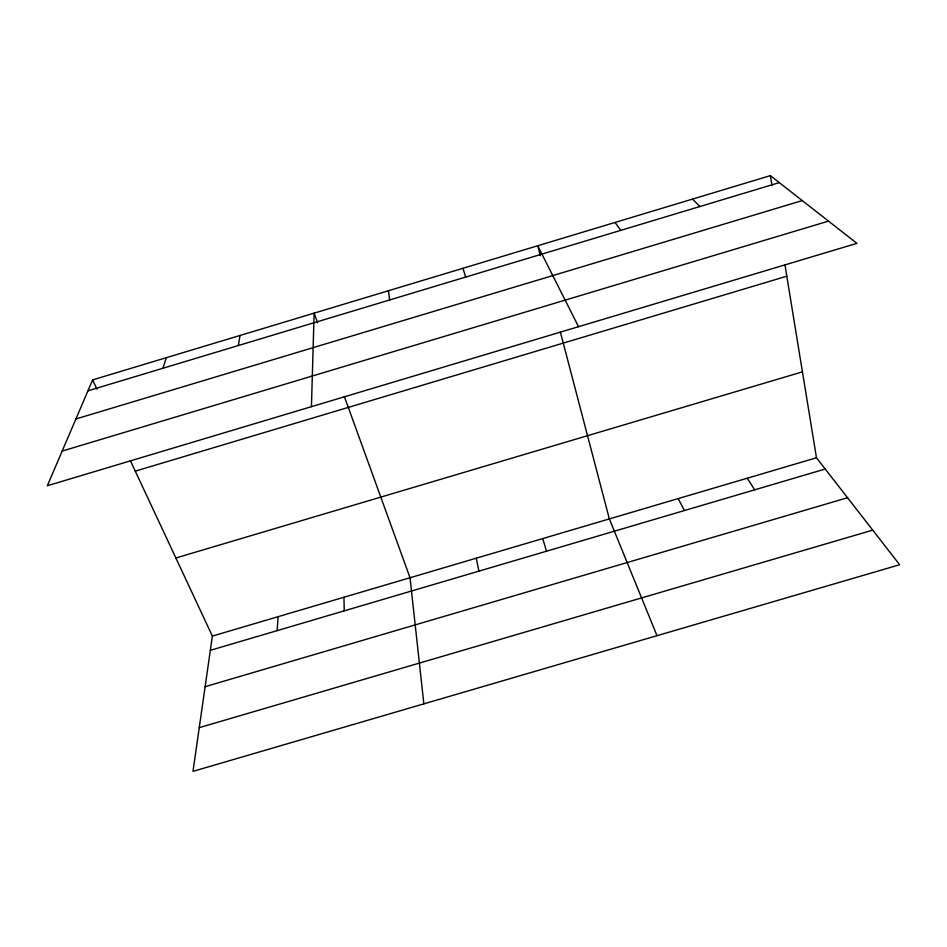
<?xml version="1.0" encoding="UTF-8"?>
<svg xmlns="http://www.w3.org/2000/svg" width="947" height="947" viewBox="0 0 947 947"><rect width="100%" height="100%" fill="white"/><g stroke="black" fill="none" stroke-linecap="round" stroke-linejoin="round"><path stroke-width="1.42" d="M311.445 406.665L314.12 313.137L317.612 322.761M277.187 630.619L278.075 616.698M130.355 460.621L212.377 636.088L192.987 771.367L899.65 564.743L816.48 457.78L784.909 264.627M238.301 345.56L240.053 335.463M163.002 368.241L166.222 357.717M92.617 379.901L47.35 485.74L856.917 243.343L770.361 175.633L92.617 379.901L96.973 389.205M87.941 390.839L779.286 182.617M75.902 418.976L802.251 200.586M62.182 451.068L828.507 221.113M135.267 471.144L786.803 276.216M175.87 557.984L802.429 371.863M212.377 636.088L816.48 457.78M210.329 650.34L825.216 469.025M205.12 686.682L847.541 497.731M199.249 727.663L872.743 530.131M692.565 199.083L699.904 206.529M615.017 222.45L620.794 230.358M747.23 478.223L754.723 489.812M678.182 498.607L684.432 510.54M578.534 326.691L537.73 245.746L540.335 255.678M657.005 635.686L609.347 518.92L560.316 331.876M344.353 396.544L410.027 577.753L423.854 703.858M462.965 268.285L465.664 277.08M542.714 538.583L546.537 551.201M476.27 558.197L478.91 571.148M770.361 175.633L771.994 185.612M388.424 290.753L389.631 299.974M343.95 597.249L344.235 610.851"/></g></svg>
